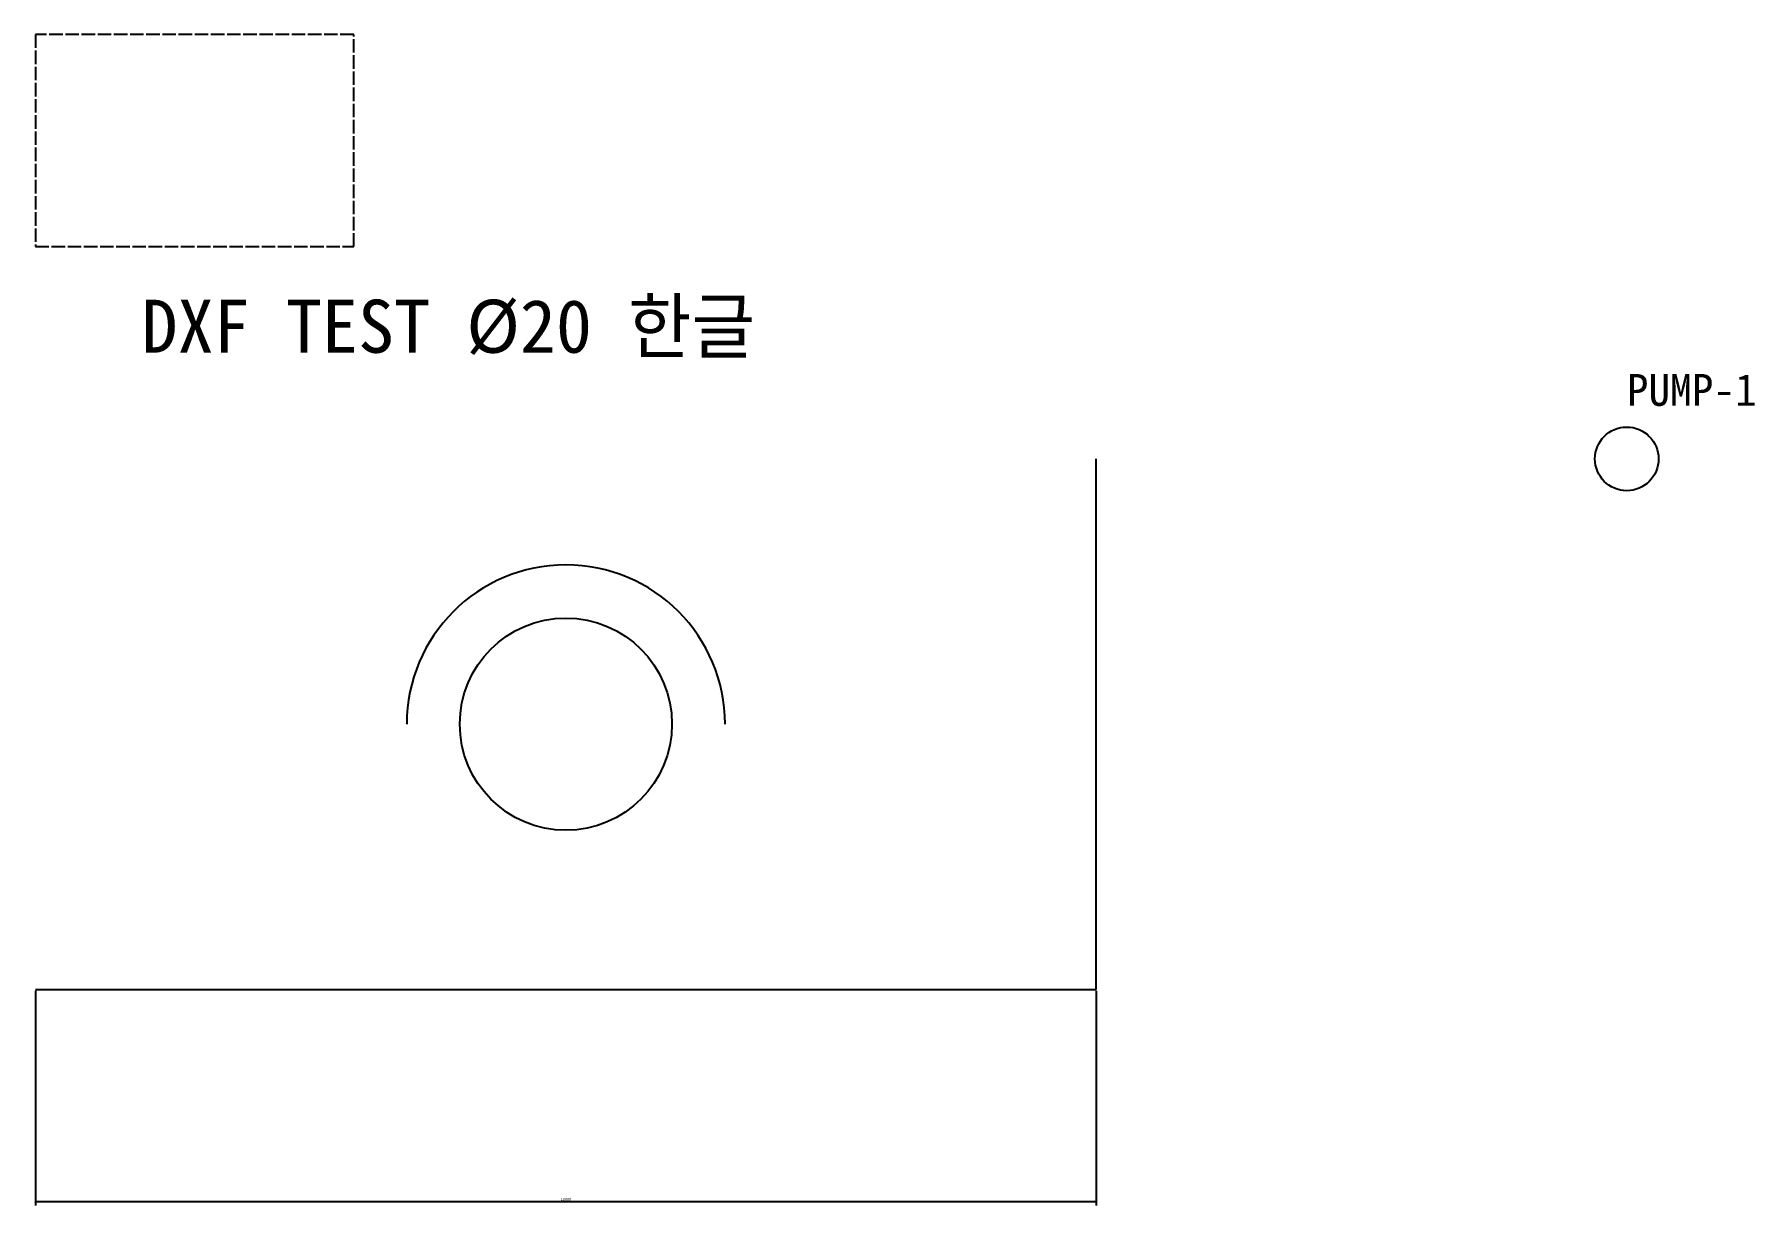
# Model space of a CAD drawing. Extents: x 0 to 162, y -20 to 90.
import ezdxf
from ezdxf.enums import TextEntityAlignment as Align

# ---------------------------------------------------------------- set-up
doc = ezdxf.new("R2010")
doc.units = 0
doc.linetypes.add('DASHED', pattern=[1.524, 1.27, -0.254])
doc.layers.add('HIDDEN', color=3, linetype='DASHED')
doc.layers.add('WALLS', color=1, linetype='Continuous')
doc.styles.add('OpenSansCondensed-Light', font='OpenSansCondensed-Light.ttf')
doc.dimstyles.new('EZDXF', dxfattribs={"dimtxt": 0.25, "dimasz": 0.175, "dimexe": 0.375, "dimexo": 0.125, "dimgap": 0.1, "dimtad": 1, "dimlfac": 100, "dimzin": 12, "dimblk": 'ARCHTICK', "dimcen": 2.5, "dimazin": 3, "dimtfac": 0.5, "dimtmove": 0, "dimatfit": 3})

# ---------------------------------------------------------------- blocks, each defined once
blk = doc.blocks.new('TAG')
blk.add_circle((0, 0), 3)
blk.add_attdef('NAME', (0, 5), '', height=3)
blk = doc.blocks.new('_ARCHTICK')
at = {"color": 0, "linetype": 'BYBLOCK', "const_width": 0.15}
blk.add_lwpolyline([(-0.5, -0.5), (0.5, 0.5)], dxfattribs=at)
blk = doc.blocks.new('*D1')
for p, q in [((0, -0.125), (0, -20.375)), ((100, -0.125), (100, -20.375)), ((0, -20), (100, -20))]:
    blk.add_line(p, q)
at = {"layer": 'Defpoints'}
for p in [(0, 0), (100, 0), (0, -20)]:
    blk.add_point(p, dxfattribs=at)
at = {"xscale": 0.175, "yscale": 0.175, "rotation": 180}
blk.add_blockref('_ARCHTICK', (0, -20), dxfattribs=at)
at = {"xscale": 0.175, "yscale": 0.175}
blk.add_blockref('_ARCHTICK', (100, -20), dxfattribs=at)
at = {"style": 'OpenSansCondensed-Light'}
blk.add_text('10000', height=0.25, dxfattribs=at).set_placement((50, -19.775), align=Align.MIDDLE_CENTER)

msp = doc.modelspace()

# ---------------------------------------------------------------- linework, layer by layer
msp.add_circle((50, 25), 10)
msp.add_arc((50, 25), 15, 0, 180)
at = {"layer": 'HIDDEN'}
msp.add_lwpolyline([(0, 70), (30, 70), (30, 90), (0, 90)], close=True, dxfattribs=at)
at = {"layer": 'WALLS'}
for p, q in [((100, 0), (100, 50)), ((0, 0), (100, 0))]:
    msp.add_line(p, q, dxfattribs=at)

# ---------------------------------------------------------------- block references
msp.add_blockref('TAG', (150, 50)).add_auto_attribs({'NAME': 'PUMP-1'})

# ---------------------------------------------------------------- texts
msp.add_text('DXF TEST %%c20 한글', height=5).set_placement((10, 60))

# ---------------------------------------------------------------- dimensions: what is measured, and where the dimension line sits
dim = msp.add_linear_dim(base=(0, -20), p1=(0, 0), p2=(100, 0), dimstyle='EZDXF')
dim.commit()
dim.dimension.update_dxf_attribs({"geometry": '*D1', "text_midpoint": (50, -19.775)})

doc.saveas('drawing.dxf')
